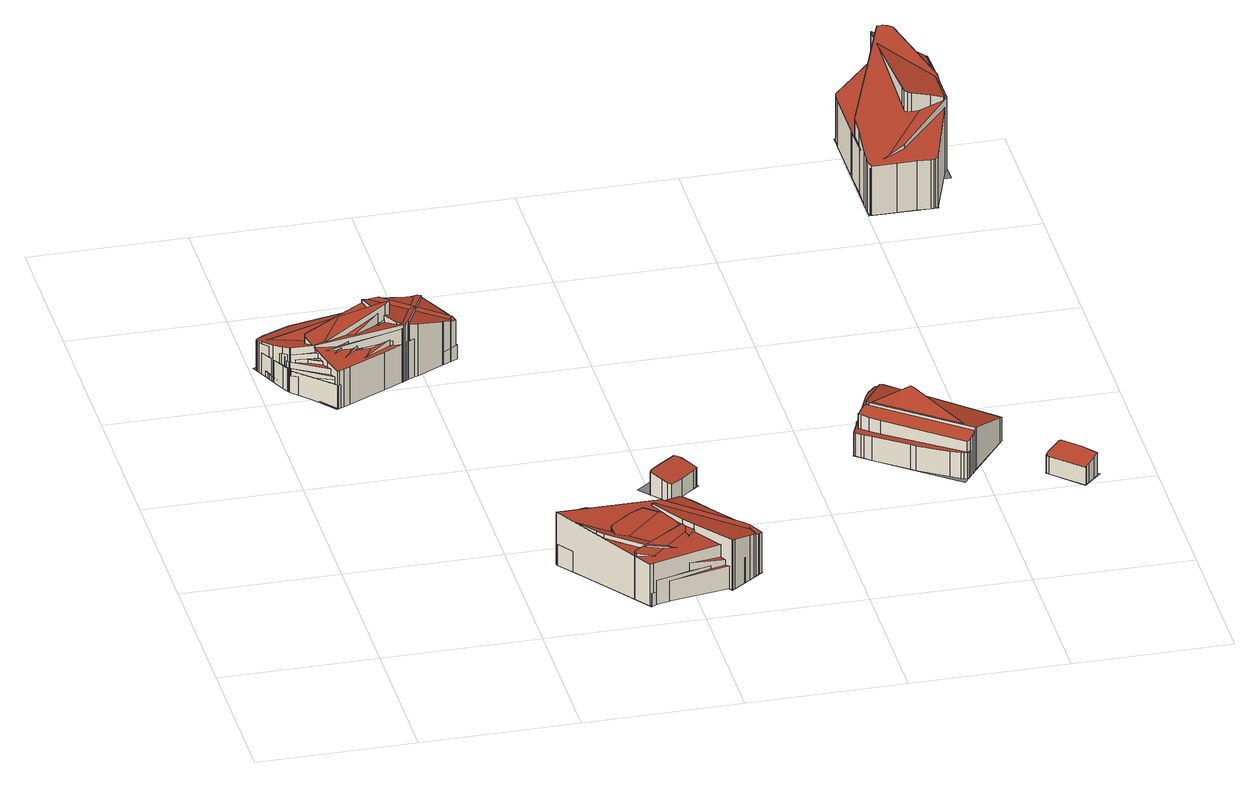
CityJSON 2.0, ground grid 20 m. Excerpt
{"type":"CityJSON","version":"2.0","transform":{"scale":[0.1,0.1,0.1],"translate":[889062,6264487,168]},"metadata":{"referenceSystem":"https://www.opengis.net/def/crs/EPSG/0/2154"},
"CityObjects":{
"building1":{"type":"Building","attributes":{"class":"Building"},"children":["building1-1"]},
"building1-1":{"type":"BuildingPart","parents":["building1"],"geometry":[{"type":"MultiSurface","lod":"2.2","boundaries":[[[0,1,2,3,4,5,6,7,8,9,10,11,12,13,14,15,16,17,18]],[[19,20,1,0]],[[20,21,2,1]],[[21,22,3,2]],[[22,23,4,3]],[[23,24,5,4]],[[24,25,6,5]],[[25,26,7,6]],[[26,27,8,7]],[[27,28,9,8]],[[28,29,10,9]],[[29,30,11,10]],[[30,31,12,11]],[[31,32,13,12]],[[32,33,14,13]],[[33,34,15,14]],[[34,35,16,15]],[[35,36,17,16]],[[36,37,18,17]],[[37,19,0,18]],[[38,39,40,41,42,43,44,45,46,47,48,49,50,51,52,53,54]],[[55,56,39,38]],[[56,57,40,39]],[[57,58,41,40]],[[58,59,42,41]],[[59,60,43,42]],[[60,61,44,43]],[[61,62,45,44]],[[62,63,46,45]],[[63,64,47,46]],[[64,65,48,47]],[[65,66,49,48]],[[66,67,50,49]],[[67,68,51,50]],[[68,69,52,51]],[[69,70,53,52]],[[70,71,54,53]],[[71,55,38,54]],[[72,73,74,75,76,77,78,79,80,81,82,83,84,85,86,87,88]],[[89,90,73,72]],[[90,91,74,73]],[[91,92,75,74]],[[92,93,76,75]],[[93,94,77,76]],[[94,95,78,77]],[[95,96,79,78]],[[96,97,80,79]],[[97,98,81,80]],[[98,99,82,81]],[[99,100,83,82]],[[100,101,84,83]],[[101,102,85,84]],[[102,103,86,85]],[[103,104,87,86]],[[104,105,88,87]],[[105,89,72,88]],[[106,107,108,109,110,111,112,113,114,115,116,117,118]],[[19,119,107,106]],[[119,120,108,107]],[[120,121,109,108]],[[121,122,110,109]],[[122,97,111,110]],[[97,123,112,111]],[[123,124,113,112]],[[124,125,114,113]],[[125,126,115,114]],[[126,127,116,115]],[[127,128,117,116]],[[128,129,118,117]],[[129,19,106,118]],[[130,131,132,133,134,135,136,137,138,139,140,141,142,143,144,145]],[[119,146,131,130]],[[146,147,132,131]],[[147,148,133,132]],[[148,149,134,133]],[[149,150,135,134]],[[150,151,136,135]],[[151,152,137,136]],[[152,153,138,137]],[[153,154,139,138]],[[154,155,140,139]],[[155,156,141,140]],[[156,157,142,141]],[[157,158,143,142]],[[158,159,144,143]],[[159,160,145,144]],[[160,119,130,145]],[[161,162,163,164,165,166,167,168,169,170,171]],[[172,173,162,161]],[[173,174,163,162]],[[174,175,164,163]],[[175,176,165,164]],[[176,166,165]],[[177,167,166]],[[177,178,168,167]],[[178,179,169,168]],[[179,180,170,169]],[[180,181,171,170]],[[181,172,161,171]],[[182,183,184,185,186,187,188]],[[20,189,183,182]],[[189,190,184,183]],[[190,25,185,184]],[[25,191,186,185]],[[191,192,187,186]],[[192,193,188,187]],[[193,20,182,188]],[[194,195,196,197,198,199,200]],[[201,202,195,194]],[[202,203,196,195]],[[203,204,197,196]],[[204,205,198,197]],[[205,206,199,198]],[[206,207,200,199]],[[207,201,194,200]],[[208,209,210,211,212,213,214,215,216]],[[217,218,209,208]],[[218,219,210,209]],[[219,220,211,210]],[[220,121,212,211]],[[121,221,213,212]],[[221,222,214,213]],[[222,223,215,214]],[[223,224,216,215]],[[224,217,208,216]],[[225,226,227,228,229,230,231,232,233]],[[234,235,226,225]],[[235,236,227,226]],[[236,237,228,227]],[[237,238,229,228]],[[238,239,230,229]],[[239,240,231,230]],[[240,241,232,231]],[[241,242,233,232]],[[242,234,225,233]],[[243,244,245,246,247,248,249,250,251,252]],[[253,175,244,243]],[[175,254,245,244]],[[254,255,246,245]],[[255,256,247,246]],[[256,63,248,247]],[[63,98,249,248]],[[98,257,250,249]],[[257,258,251,250]],[[258,259,252,251]],[[259,253,243,252]],[[260,261,262,263,264,265]],[[266,267,261,260]],[[267,25,262,261]],[[25,121,263,262]],[[121,268,264,263]],[[268,269,265,264]],[[269,266,260,265]],[[270,271,272,273,274]],[[253,275,271,270]],[[275,276,272,271]],[[276,277,273,272]],[[277,278,274,273]],[[278,253,270,274]],[[279,280,281,282,283,284]],[[285,286,280,279]],[[286,287,281,280]],[[287,288,282,281]],[[288,289,283,282]],[[289,290,284,283]],[[290,285,279,284]],[[291,292,293,294,295,296,297,298,299,177,300,301]]],"semantics":{"surfaces":[{"type":"RoofSurface","rf_azimuth":112.7,"rf_slope":16.89},{"type":"WallSurface","on_footprint_edge":true},{"type":"RoofSurface","rf_azimuth":294.35,"rf_slope":17.25},{"type":"RoofSurface","rf_azimuth":25.29,"rf_slope":16.81},{"type":"RoofSurface","rf_azimuth":119.13,"rf_slope":13.43},{"type":"RoofSurface","rf_azimuth":106.13,"rf_slope":19.17},{"type":"RoofSurface","rf_azimuth":246.98,"rf_slope":7.77},{"type":"RoofSurface","rf_azimuth":119.79,"rf_slope":16.9},{"type":"RoofSurface","rf_azimuth":212.02,"rf_slope":9.65},{"type":"RoofSurface","rf_azimuth":188.46,"rf_slope":14.28},{"type":"RoofSurface","rf_azimuth":172.29,"rf_slope":19.58},{"type":"RoofSurface","rf_azimuth":85,"rf_slope":2.97},{"type":"RoofSurface","rf_azimuth":229.26,"rf_slope":8.97},{"type":"RoofSurface","rf_azimuth":189.18,"rf_slope":14.95},{"type":"RoofSurface","rf_azimuth":201.68,"rf_slope":19.62},{"type":"GroundSurface"}],"values":[0,1,1,1,1,1,1,1,1,1,1,1,1,1,1,1,1,1,1,1,2,1,1,1,1,1,1,1,1,1,1,1,1,1,1,1,1,1,3,1,1,1,1,1,1,1,1,1,1,1,1,1,1,1,1,1,4,1,1,1,1,1,1,1,1,1,1,1,1,1,5,1,1,1,1,1,1,1,1,1,1,1,1,1,1,1,1,6,1,1,1,1,1,1,1,1,1,1,1,7,1,1,1,1,1,1,1,8,1,1,1,1,1,1,1,9,1,1,1,1,1,1,1,1,1,10,1,1,1,1,1,1,1,1,1,11,1,1,1,1,1,1,1,1,1,1,12,1,1,1,1,1,1,13,1,1,1,1,1,14,1,1,1,1,1,1,15]}}]},
"building2":{"type":"Building","attributes":{"class":"Building"},"children":["building2-1"]},
"building2-1":{"type":"BuildingPart","parents":["building2"],"geometry":[{"type":"MultiSurface","lod":"2.2","boundaries":[[[302,303,304,305,306,307,308,309,310,311]],[[312,313,303,302]],[[313,314,304,303]],[[314,315,305,304]],[[315,316,306,305]],[[316,317,307,306]],[[317,318,308,307]],[[318,319,309,308]],[[319,320,310,309]],[[320,321,311,310]],[[321,312,302,311]],[[322,323,324,325,326,327,328,329,330,331,332,333,334,335,336,337,338,339,340]],[[341,342,323,322]],[[342,343,324,323]],[[343,344,325,324]],[[344,345,326,325]],[[345,346,327,326]],[[346,347,328,327]],[[347,348,329,328]],[[348,349,330,329]],[[349,350,331,330]],[[350,351,332,331]],[[351,352,333,332]],[[352,353,334,333]],[[353,354,335,334]],[[354,355,336,335]],[[355,356,337,336]],[[356,357,338,337]],[[357,358,339,338]],[[358,359,340,339]],[[359,341,322,340]],[[360,361,362,363,364,365,366,367,368,369,370,371,372,373,374,375]],[[376,377,361,360]],[[377,378,362,361]],[[378,379,363,362]],[[379,380,364,363]],[[380,381,365,364]],[[381,382,366,365]],[[382,383,367,366]],[[383,384,368,367]],[[384,385,369,368]],[[385,386,370,369]],[[386,387,371,370]],[[387,388,372,371]],[[388,389,373,372]],[[389,390,374,373]],[[390,391,375,374]],[[391,376,360,375]],[[392,393,394,395,396,397,398,399,400,401,402,403,404,405,406,407]],[[408,409,393,392]],[[409,410,394,393]],[[410,411,395,394]],[[411,412,396,395]],[[412,413,397,396]],[[413,414,398,397]],[[414,415,399,398]],[[415,416,400,399]],[[416,417,401,400]],[[417,418,402,401]],[[418,419,403,402]],[[419,420,404,403]],[[420,421,405,404]],[[421,422,406,405]],[[422,423,407,406]],[[423,408,392,407]],[[424,425,426,427,428,429,430,431,432,433,434,435,436]],[[437,438,425,424]],[[438,439,426,425]],[[439,440,427,426]],[[440,441,428,427]],[[441,442,429,428]],[[442,443,430,429]],[[443,444,431,430]],[[444,445,432,431]],[[445,446,433,432]],[[446,447,434,433]],[[447,448,435,434]],[[448,449,436,435]],[[449,437,424,436]],[[450,451,452,453,454,455,456,457,458,459,460]],[[461,462,451,450]],[[462,463,452,451]],[[463,464,453,452]],[[464,465,454,453]],[[465,466,455,454]],[[466,467,456,455]],[[467,468,457,456]],[[468,469,458,457]],[[469,470,459,458]],[[470,471,460,459]],[[471,461,450,460]],[[472,473,474,475,476,477,478,479,480,481,482,483,484]],[[437,485,473,472]],[[485,314,474,473]],[[314,486,475,474]],[[486,487,476,475]],[[487,488,477,476]],[[488,489,478,477]],[[489,490,479,478]],[[490,491,480,479]],[[491,492,481,480]],[[492,493,482,481]],[[493,494,483,482]],[[494,376,484,483]],[[376,437,472,484]],[[495,496,497,498,499,500,501,502]],[[503,504,496,495]],[[504,505,497,496]],[[505,506,498,497]],[[506,507,499,498]],[[507,508,500,499]],[[508,509,501,500]],[[509,510,502,501]],[[510,503,495,502]],[[511,512,513,514,515,516,517,518,519,520]],[[521,522,512,511]],[[522,377,513,512]],[[377,523,514,513]],[[523,524,515,514]],[[524,525,516,515]],[[525,526,517,516]],[[526,527,518,517]],[[527,528,519,518]],[[528,529,520,519]],[[529,521,511,520]],[[530,531,532,533,534,535,536]],[[537,538,531,530]],[[538,539,532,531]],[[539,540,533,532]],[[540,541,534,533]],[[541,542,535,534]],[[542,447,536,535]],[[447,537,530,536]],[[543,544,545,546,547,548,549,550]],[[551,552,544,543]],[[552,553,545,544]],[[553,554,546,545]],[[554,555,547,546]],[[555,556,548,547]],[[556,357,549,548]],[[357,557,550,549]],[[557,551,543,550]],[[558,559,560,561,562,563,564,565,566,567]],[[568,569,559,558]],[[569,570,560,559]],[[570,571,561,560]],[[571,572,562,561]],[[572,350,563,562]],[[350,573,564,563]],[[573,574,565,564]],[[574,575,566,565]],[[575,576,567,566]],[[576,568,558,567]],[[577,578,579,580,581,582,583,584,585]],[[586,411,578,577]],[[411,587,579,578]],[[587,588,580,579]],[[588,589,581,580]],[[589,590,582,581]],[[590,591,583,582]],[[591,490,584,583]],[[490,592,585,584]],[[592,586,577,585]],[[593,594,595,596,597,598,599,600]],[[601,464,594,593]],[[464,602,595,594]],[[602,603,596,595]],[[603,604,597,596]],[[604,605,598,597]],[[605,606,599,598]],[[606,607,600,599]],[[607,601,593,600]],[[608,609,610,611,612,613]],[[614,615,609,608]],[[615,616,610,609]],[[616,617,611,610]],[[617,618,612,611]],[[618,619,613,612]],[[619,614,608,613]],[[620,621,312,622,623,624,625,626,627]]],"semantics":{"surfaces":[{"type":"RoofSurface","rf_azimuth":297.02,"rf_slope":5.88},{"type":"WallSurface","on_footprint_edge":true},{"type":"RoofSurface","rf_azimuth":35.81,"rf_slope":14.21},{"type":"RoofSurface","rf_azimuth":40.03,"rf_slope":15.48},{"type":"RoofSurface","rf_azimuth":306.02,"rf_slope":15.29},{"type":"RoofSurface","rf_azimuth":231.12,"rf_slope":3.7},{"type":"RoofSurface","rf_azimuth":305.24,"rf_slope":18.33},{"type":"RoofSurface","rf_azimuth":265.85,"rf_slope":4.21},{"type":"RoofSurface","rf_azimuth":94.08,"rf_slope":2.17},{"type":"RoofSurface","rf_azimuth":54.75,"rf_slope":17.77},{"type":"RoofSurface","rf_azimuth":255.26,"rf_slope":8.31},{"type":"RoofSurface","rf_azimuth":333.04,"rf_slope":12.02},{"type":"RoofSurface","rf_azimuth":52.56,"rf_slope":15.45},{"type":"RoofSurface","rf_azimuth":140.77,"rf_slope":14.85},{"type":"RoofSurface","rf_azimuth":335.54,"rf_slope":16.63},{"type":"RoofSurface","rf_azimuth":212.44,"rf_slope":18.29},{"type":"GroundSurface"}],"values":[0,1,1,1,1,1,1,1,1,1,1,2,1,1,1,1,1,1,1,1,1,1,1,1,1,1,1,1,1,1,1,3,1,1,1,1,1,1,1,1,1,1,1,1,1,1,1,1,4,1,1,1,1,1,1,1,1,1,1,1,1,1,1,1,1,5,1,1,1,1,1,1,1,1,1,1,1,1,1,6,1,1,1,1,1,1,1,1,1,1,1,7,1,1,1,1,1,1,1,1,1,1,1,1,1,8,1,1,1,1,1,1,1,1,9,1,1,1,1,1,1,1,1,1,1,10,1,1,1,1,1,1,1,11,1,1,1,1,1,1,1,1,12,1,1,1,1,1,1,1,1,1,1,13,1,1,1,1,1,1,1,1,1,14,1,1,1,1,1,1,1,1,15,1,1,1,1,1,1,16]}}]},
"building3":{"type":"Building","attributes":{"class":"Building"},"children":["building3-1"]},
"building3-1":{"type":"BuildingPart","parents":["building3"],"geometry":[{"type":"MultiSurface","lod":"2.2","boundaries":[[[628,629,630,631,632,633,634,635,636,637,638,639,640,641,642]],[[643,644,629,628]],[[644,645,630,629]],[[645,646,631,630]],[[646,647,632,631]],[[647,648,633,632]],[[648,649,634,633]],[[649,650,635,634]],[[650,651,636,635]],[[651,652,637,636]],[[652,653,638,637]],[[653,654,639,638]],[[654,655,640,639]],[[655,656,641,640]],[[656,657,642,641]],[[657,643,628,642]],[[658,659,660,661]]],"semantics":{"surfaces":[{"type":"RoofSurface","rf_azimuth":308.9,"rf_slope":12.47},{"type":"WallSurface","on_footprint_edge":true},{"type":"GroundSurface"}],"values":[0,1,1,1,1,1,1,1,1,1,1,1,1,1,1,1,2]}}]},
"building4":{"type":"Building","attributes":{"class":"Building"},"children":["building4-1"]},
"building4-1":{"type":"BuildingPart","parents":["building4"],"geometry":[{"type":"MultiSurface","lod":"2.2","boundaries":[[[662,663,664,665,666,667,668,669,670,671,672,673,674,675,676]],[[677,678,663,662]],[[678,679,664,663]],[[679,680,665,664]],[[680,681,666,665]],[[681,682,667,666]],[[682,683,668,667]],[[683,684,669,668]],[[684,685,670,669]],[[685,686,671,670]],[[686,687,672,671]],[[687,688,673,672]],[[688,689,674,673]],[[689,690,675,674]],[[690,691,676,675]],[[691,677,662,676]],[[692,693,694,695,696,697,698,699,700,701,702,703,704,705]],[[706,707,693,692]],[[707,708,694,693]],[[708,709,695,694]],[[709,710,696,695]],[[710,711,697,696]],[[711,712,698,697]],[[712,713,699,698]],[[713,714,700,699]],[[714,715,701,700]],[[715,716,702,701]],[[716,717,703,702]],[[717,718,704,703]],[[718,719,705,704]],[[719,706,692,705]],[[720,721,722,723,724,725,726,727,728,729,730,731,732,733,734,735,736,737]],[[738,739,721,720]],[[739,740,722,721]],[[740,741,723,722]],[[741,742,724,723]],[[742,743,725,724]],[[743,744,726,725]],[[744,745,727,726]],[[745,746,728,727]],[[746,747,729,728]],[[747,748,730,729]],[[748,749,731,730]],[[749,750,732,731]],[[750,751,733,732]],[[751,752,734,733]],[[752,753,735,734]],[[753,754,736,735]],[[754,755,737,736]],[[755,738,720,737]],[[756,757,758,759,760,761,762,763,764]]],"semantics":{"surfaces":[{"type":"RoofSurface","rf_azimuth":51.95,"rf_slope":19.34},{"type":"WallSurface","on_footprint_edge":true},{"type":"RoofSurface","rf_azimuth":231.61,"rf_slope":15.6},{"type":"RoofSurface","rf_azimuth":76.36,"rf_slope":3.98},{"type":"GroundSurface"}],"values":[0,1,1,1,1,1,1,1,1,1,1,1,1,1,1,1,2,1,1,1,1,1,1,1,1,1,1,1,1,1,1,3,1,1,1,1,1,1,1,1,1,1,1,1,1,1,1,1,1,1,4]}}]},
"building5":{"type":"Building","attributes":{"class":"Building"},"children":["building5-1"]},
"building5-1":{"type":"BuildingPart","parents":["building5"],"geometry":[{"type":"MultiSurface","lod":"2.2","boundaries":[[[765,766,767,768,769,770,771,772,773,774,775,776]],[[777,778,766,765]],[[778,779,767,766]],[[779,780,768,767]],[[780,781,769,768]],[[781,782,770,769]],[[782,783,771,770]],[[783,784,772,771]],[[784,785,773,772]],[[785,786,774,773]],[[786,787,775,774]],[[787,788,776,775]],[[788,777,765,776]],[[789,790,791,792]]],"semantics":{"surfaces":[{"type":"RoofSurface","rf_azimuth":225.47,"rf_slope":12.48},{"type":"WallSurface","on_footprint_edge":true},{"type":"GroundSurface"}],"values":[0,1,1,1,1,1,1,1,1,1,1,1,1,2]}}]},
"building6":{"type":"Building","attributes":{"class":"Building"},"children":["building6-1"]},
"building6-1":{"type":"BuildingPart","parents":["building6"],"geometry":[{"type":"MultiSurface","lod":"2.2","boundaries":[[[793,794,795,796,797,798,799,800,801,802,803,804,805,806,807,808,809,810,811,812,813,814,815]],[[816,817,794,793]],[[817,818,795,794]],[[818,819,796,795]],[[819,820,797,796]],[[820,821,798,797]],[[821,822,799,798]],[[822,823,800,799]],[[823,824,801,800]],[[824,825,802,801]],[[825,826,803,802]],[[826,827,804,803]],[[827,828,805,804]],[[828,829,806,805]],[[829,830,807,806]],[[830,831,808,807]],[[831,832,809,808]],[[832,833,810,809]],[[833,834,811,810]],[[834,835,812,811]],[[835,836,813,812]],[[836,837,814,813]],[[837,838,815,814]],[[838,816,793,815]],[[839,840,841,842,843,844,845,846,847,848,849,850,851]],[[852,853,840,839]],[[853,854,841,840]],[[854,855,842,841]],[[855,856,843,842]],[[856,857,844,843]],[[857,858,845,844]],[[858,859,846,845]],[[859,860,847,846]],[[860,861,848,847]],[[861,862,849,848]],[[862,863,850,849]],[[863,864,851,850]],[[864,852,839,851]],[[865,866,867,868,869,870,871,872,873,874,875,876,877,878]],[[879,880,866,865]],[[880,881,867,866]],[[881,882,868,867]],[[882,883,869,868]],[[883,884,870,869]],[[884,885,871,870]],[[885,886,872,871]],[[886,887,873,872]],[[887,888,874,873]],[[888,889,875,874]],[[889,890,876,875]],[[890,891,877,876]],[[891,892,878,877]],[[892,879,865,878]],[[893,894,895,896,897,898,899,900,901,902,903,904,905,906,907,908,909,910,911,912,913,830,914,915,916,917,918,919,920,921,922,892,923,924,925,926,927,928,929,930,931,932,933,934,935,936,937,938,939,940,941,942,943,944,945,946,947,948,949]]],"semantics":{"surfaces":[{"type":"RoofSurface","rf_azimuth":268.61,"rf_slope":14.95},{"type":"WallSurface","on_footprint_edge":true},{"type":"RoofSurface","rf_azimuth":180.62,"rf_slope":18.51},{"type":"RoofSurface","rf_azimuth":359.07,"rf_slope":16.24},{"type":"GroundSurface"}],"values":[0,1,1,1,1,1,1,1,1,1,1,1,1,1,1,1,1,1,1,1,1,1,1,1,2,1,1,1,1,1,1,1,1,1,1,1,1,1,3,1,1,1,1,1,1,1,1,1,1,1,1,1,1,4]}}]}
},
"vertices":[
[9,685,48],[9,684,48],[10,680,49],[13,675,51],[22,653,58],[30,638,63],[36,625,68],[37,625,68],[64,613,75],[173,617,86],[176,618,86],[181,623,86],[218,714,64],[214,718,63],[59,710,47],[54,709,47],[20,694,47],[16,692,47],[11,688,47],[9,685,7],[9,684,7],[10,680,7],[13,675,7],[22,653,7],[30,638,7],[36,625,7],[37,625,7],[64,613,7],[173,617,7],[176,618,7],[181,623,7],[218,714,7],[214,718,7],[59,710,7],[54,709,7],[20,694,7],[16,692,7],[11,688,7],[56,630,78],[65,610,71],[74,591,65],[83,574,59],[85,574,59],[91,576,59],[99,580,59],[147,604,59],[246,654,61],[245,657,62],[243,661,63],[161,692,83],[160,692,83],[154,691,83],[144,687,83],[57,634,80],[56,632,79],[56,630,7],[65,610,7],[74,591,7],[83,574,7],[85,574,7],[91,576,7],[99,580,7],[147,604,7],[246,654,7],[245,657,7],[243,661,7],[161,692,7],[160,692,7],[154,691,7],[144,687,7],[57,634,7],[56,632,7],[138,684,87],[153,649,87],[167,624,86],[182,623,82],[193,626,79],[228,644,67],[229,645,67],[239,650,63],[242,662,61],[242,664,61],[241,667,61],[240,671,61],[220,714,60],[219,714,61],[205,714,64],[199,711,66],[177,702,74],[138,684,7],[153,649,7],[167,624,7],[182,623,7],[193,626,7],[228,644,7],[229,645,7],[239,650,7],[242,662,7],[242,664,7],[241,667,7],[240,671,7],[220,714,7],[219,714,7],[205,714,7],[199,711,7],[177,702,7],[9,685,14],[10,681,15],[36,624,30],[84,575,46],[243,659,47],[242,662,46],[240,666,45],[238,672,44],[217,717,32],[212,718,31],[58,710,15],[37,701,14],[11,690,14],[10,681,7],[36,624,7],[84,575,7],[243,659,7],[240,666,7],[238,672,7],[217,717,7],[212,718,7],[58,710,7],[37,701,7],[11,690,7],[10,681,30],[17,665,36],[19,661,37],[31,636,47],[36,626,51],[71,601,63],[172,617,67],[231,683,51],[227,693,47],[218,712,40],[210,717,37],[57,705,26],[52,704,27],[47,701,27],[12,684,29],[10,682,30],[17,665,7],[19,661,7],[31,636,7],[36,626,7],[71,601,7],[172,617,7],[231,683,7],[227,693,7],[218,712,7],[210,717,7],[57,705,7],[52,704,7],[47,701,7],[12,684,7],[10,682,7],[14,674,16],[15,669,16],[18,662,15],[27,643,13],[33,632,12],[82,573,7],[248,654,26],[232,687,30],[220,710,32],[43,700,21],[17,687,18],[14,674,7],[15,669,7],[18,662,7],[27,643,7],[33,632,7],[248,654,7],[232,687,7],[220,710,7],[43,700,7],[17,687,7],[9,684,39],[15,670,43],[29,639,53],[36,625,58],[68,606,68],[172,616,81],[201,712,60],[15,670,7],[29,639,7],[68,606,7],[172,616,7],[201,712,7],[14,675,27],[16,668,27],[21,656,26],[33,634,26],[83,576,28],[196,710,56],[149,703,49],[14,675,7],[16,668,7],[21,656,7],[33,634,7],[83,576,7],[196,710,7],[149,703,7],[13,673,36],[30,635,39],[34,628,39],[37,624,40],[84,575,50],[170,622,73],[166,695,75],[105,688,59],[13,674,36],[13,673,7],[30,635,7],[34,628,7],[37,624,7],[170,622,7],[166,695,7],[105,688,7],[13,674,7],[11,678,48],[11,677,48],[20,658,52],[24,651,53],[64,614,69],[157,644,101],[163,647,103],[158,650,101],[154,652,99],[11,678,7],[11,677,7],[20,658,7],[24,651,7],[64,614,7],[157,644,7],[163,647,7],[158,650,7],[154,652,7],[23,654,36],[27,643,36],[34,629,37],[37,623,37],[84,573,40],[246,654,35],[242,664,34],[240,667,34],[172,698,33],[93,679,34],[23,654,7],[34,629,7],[37,623,7],[84,573,7],[240,667,7],[172,698,7],[93,679,7],[10,684,22],[11,679,21],[36,625,17],[84,575,16],[216,715,47],[215,718,47],[10,684,7],[11,679,7],[216,715,7],[215,718,7],[23,654,45],[35,626,48],[80,582,57],[158,645,81],[145,685,79],[35,626,7],[80,582,7],[158,645,7],[145,685,7],[32,633,52],[74,595,61],[156,646,95],[157,647,95],[160,652,97],[155,653,95],[32,633,7],[74,595,7],[156,646,7],[157,647,7],[160,652,7],[155,653,7],[149,705,7],[134,698,7],[132,702,7],[77,676,7],[59,711,7],[6,688,7],[36,623,7],[55,631,7],[82,572,7],[217,720,7],[155,692,7],
[247,131,100],[334,12,85],[338,13,85],[476,54,83],[477,54,83],[481,57,83],[478,63,83],[470,75,85],[463,81,86],[377,139,95],[247,131,27],[334,12,27],[338,13,27],[476,54,27],[477,54,27],[481,57,27],[478,63,27],[470,75,27],[463,81,27],[377,139,27],[363,129,97],[390,85,98],[401,70,98],[437,27,97],[438,26,96],[441,27,96],[463,44,89],[469,48,87],[472,51,86],[466,80,83],[462,85,83],[460,88,83],[439,117,83],[416,149,83],[408,158,83],[407,159,83],[405,160,83],[387,147,89],[380,141,91],[363,129,27],[390,85,27],[401,70,27],[437,27,27],[438,26,27],[441,27,27],[463,44,27],[469,48,27],[472,51,27],[466,80,27],[462,85,27],[460,88,27],[439,117,27],[416,149,27],[408,158,27],[407,159,27],[405,160,27],[387,147,27],[380,141,27],[248,132,96],[255,120,97],[261,113,97],[284,81,98],[291,72,98],[334,44,94],[336,43,93],[374,41,86],[479,59,60],[452,99,59],[412,154,58],[409,157,58],[405,159,58],[291,163,82],[272,149,88],[256,138,93],[248,132,27],[255,120,27],[261,113,27],[284,81,27],[291,72,27],[334,44,27],[336,43,27],[374,41,27],[479,59,27],[452,99,27],[412,154,27],[409,157,27],[405,159,27],[291,163,27],[272,149,27],[256,138,27],[304,85,97],[311,44,87],[313,42,86],[317,38,85],[319,37,84],[349,21,76],[456,38,62],[475,65,65],[464,81,70],[350,121,98],[332,111,98],[330,109,98],[314,97,98],[310,94,98],[306,90,98],[304,87,98],[304,85,27],[311,44,27],[313,42,27],[317,38,27],[319,37,27],[349,21,27],[456,38,27],[475,65,27],[464,81,27],[350,121,27],[332,111,27],[330,109,27],[314,97,27],[310,94,27],[306,90,27],[304,87,27],[248,130,56],[248,129,56],[329,20,53],[332,18,53],[344,16,54],[445,31,59],[471,71,62],[458,90,62],[444,110,63],[410,158,64],[407,160,64],[295,159,59],[288,158,59],[248,130,27],[248,129,27],[329,20,27],[332,18,27],[344,16,27],[445,31,27],[471,71,27],[458,90,27],[444,110,27],[410,158,27],[407,160,27],[295,159,27],[288,158,27],[320,33,92],[322,31,91],[358,26,83],[480,58,68],[478,62,69],[468,74,74],[392,84,92],[388,83,92],[351,57,92],[322,36,92],[321,35,92],[320,33,27],[322,31,27],[358,26,27],[480,58,27],[478,62,27],[468,74,27],[392,84,27],[388,83,27],[351,57,27],[322,36,27],[321,35,27],[248,130,68],[251,126,67],[338,13,60],[459,42,62],[462,84,65],[448,104,67],[446,107,67],[416,148,70],[414,151,70],[404,158,71],[289,159,70],[271,148,69],[248,132,68],[251,126,27],[459,42,27],[462,84,27],[448,104,27],[446,107,27],[416,148,27],[414,151,27],[404,158,27],[289,159,27],[271,148,27],[285,158,28],[343,16,34],[431,35,33],[452,97,31],[444,109,31],[435,123,30],[410,157,29],[292,162,28],[285,158,27],[343,16,27],[431,35,27],[452,97,27],[444,109,27],[435,123,27],[410,157,27],[292,162,27],[250,131,78],[253,123,80],[255,120,80],[396,54,71],[477,62,54],[438,118,47],[409,159,41],[292,161,62],[284,156,65],[266,143,72],[250,131,27],[253,123,27],[396,54,27],[477,62,27],[438,118,27],[409,159,27],[292,161,27],[284,156,27],[266,143,27],[281,154,47],[378,45,36],[476,60,41],[477,64,42],[431,128,49],[417,146,51],[407,160,53],[281,154,27],[378,45,27],[476,60,27],[477,64,27],[431,128,27],[417,146,27],[253,134,72],[294,71,58],[336,11,45],[467,78,26],[455,95,30],[413,152,44],[405,160,46],[293,161,67],[253,134,27],[294,71,27],[336,11,27],[467,78,27],[455,95,27],[413,152,27],[293,161,27],[252,134,61],[259,115,64],[345,18,71],[469,69,39],[470,74,38],[466,80,37],[453,95,36],[398,155,32],[302,149,50],[260,139,59],[252,134,27],[259,115,27],[345,18,27],[469,69,27],[470,74,27],[453,95,27],[398,155,27],[302,149,27],[260,139,27],[283,155,32],[317,38,58],[363,31,69],[372,36,70],[379,42,70],[443,109,72],[441,113,71],[416,148,60],[289,158,32],[283,155,27],[363,31,27],[372,36,27],[379,42,27],[443,109,27],[441,113,27],[289,158,27],[338,112,90],[480,58,45],[478,61,46],[461,86,54],[418,145,73],[400,156,79],[383,144,82],[362,129,86],[338,112,27],[478,61,27],[461,86,27],[418,145,27],[400,156,27],[383,144,27],[362,129,27],[256,119,59],[336,13,63],[404,72,92],[365,132,92],[269,146,68],[257,136,62],[256,119,27],[336,13,27],[404,72,27],[365,132,27],[269,146,27],[257,136,27],[334,109,27],[292,163,27],[287,77,27],[335,10,27],[410,63,27],[438,25,27],[482,57,27],[407,161,27],
[392,259,61],[403,247,57],[408,240,55],[413,236,54],[427,246,54],[445,261,54],[450,266,54],[451,268,54],[448,272,55],[436,286,59],[431,290,60],[428,290,61],[407,274,61],[397,266,61],[394,263,61],[392,259,29],[403,247,29],[408,240,29],[413,236,29],[427,246,29],[445,261,29],[450,266,29],[451,268,29],[448,272,29],[436,286,29],[431,290,29],[428,290,29],[407,274,29],[397,266,29],[394,263,29],[420,305,29],[380,274,29],[412,235,29],[453,266,29],
[656,256,125],[658,253,125],[768,167,125],[770,169,124],[811,221,101],[814,225,99],[813,226,99],[810,229,99],[720,323,92],[716,326,92],[713,328,92],[696,341,93],[693,342,93],[692,342,93],[656,259,124],[656,256,66],[658,253,66],[768,167,66],[770,169,66],[811,221,66],[814,225,66],[813,226,66],[810,229,66],[720,323,66],[716,326,66],[713,328,66],[696,341,66],[693,342,66],[692,342,66],[656,259,66],[643,243,117],[645,241,117],[653,233,116],[665,223,116],[755,153,116],[759,155,117],[764,160,120],[767,165,121],[766,167,121],[715,261,133],[712,265,133],[652,254,121],[646,247,118],[644,244,117],[643,243,66],[645,241,66],[653,233,66],[665,223,66],[755,153,66],[759,155,66],[764,160,66],[767,165,66],[766,167,66],[715,261,66],[712,265,66],[652,254,66],[646,247,66],[644,244,66],[635,233,98],[636,231,98],[642,226,98],[645,224,98],[653,217,99],[693,187,100],[699,182,100],[735,159,101],[747,152,102],[750,150,102],[755,150,102],[757,152,101],[760,155,101],[719,318,91],[690,345,89],[687,344,90],[676,331,91],[670,321,91],[635,233,66],[636,231,66],[642,226,66],[645,224,66],[653,217,66],[693,187,66],[699,182,66],[735,159,66],[747,152,66],[750,150,66],[755,150,66],[757,152,66],[760,155,66],[719,318,66],[690,345,66],[687,344,66],[676,331,66],[670,321,66],[634,232,66],[750,142,66],[815,226,66],[711,307,66],[722,321,66],[712,329,66],[688,347,66],[655,306,66],[679,288,66],
[849,140,92],[851,137,91],[888,102,91],[889,103,92],[893,106,93],[901,114,95],[907,121,98],[891,141,98],[871,160,98],[869,159,98],[854,147,93],[851,144,92],[849,140,67],[851,137,67],[888,102,67],[889,103,67],[893,106,67],[901,114,67],[907,121,67],[891,141,67],[871,160,67],[869,159,67],[854,147,67],[851,144,67],[911,123,67],[870,163,67],[848,140,67],[888,101,67],
[750,659,215],[750,651,213],[753,644,211],[784,644,211],[808,644,211],[825,643,211],[829,644,211],[831,644,211],[835,646,212],[862,725,233],[864,768,245],[864,776,247],[863,779,248],[829,859,269],[824,862,270],[823,862,270],[818,864,270],[816,864,270],[811,864,270],[752,726,233],[751,724,232],[751,704,227],[750,669,218],[750,659,143],[750,651,143],[753,644,143],[784,644,143],[808,644,143],[825,643,143],[829,644,143],[831,644,143],[835,646,143],[862,725,143],[864,768,143],[864,776,143],[863,779,143],[829,859,143],[824,862,143],[823,862,143],[818,864,143],[816,864,143],[811,864,143],[752,726,143],[751,724,143],[751,704,143],[750,669,143],[750,732,206],[752,646,207],[798,666,222],[864,725,244],[864,726,244],[864,797,244],[863,824,244],[863,825,244],[804,862,225],[751,824,207],[751,822,207],[750,808,207],[750,741,206],[750,732,143],[752,646,143],[798,666,143],[864,725,143],[864,726,143],[864,797,143],[863,824,143],[863,825,143],[804,862,143],[751,824,143],[751,822,143],[750,808,143],[750,741,143],[803,862,264],[805,825,263],[811,735,261],[812,725,261],[815,723,260],[820,723,258],[843,723,252],[859,723,247],[861,725,246],[861,744,246],[861,818,247],[859,823,247],[808,862,262],[804,864,263],[803,862,143],[805,825,143],[811,735,143],[812,725,143],[815,723,143],[820,723,143],[843,723,143],[859,723,143],[861,725,143],[861,744,143],[861,818,143],[859,823,143],[808,862,143],[804,864,143],[864,825,143],[831,826,143],[832,827,143],[833,829,143],[834,831,143],[835,833,143],[835,835,143],[836,837,143],[836,839,143],[836,841,143],[836,843,143],[836,845,143],[835,847,143],[835,849,143],[834,851,143],[833,853,143],[832,855,143],[831,857,143],[829,858,143],[828,860,143],[826,861,143],[822,863,143],[820,864,143],[818,865,143],[816,865,143],[814,866,143],[812,866,143],[810,866,143],[808,865,143],[806,865,143],[802,863,143],[800,862,143],[798,861,143],[796,860,143],[795,859,143],[793,857,143],[792,855,143],[791,854,143],[790,852,143],[789,850,143],[788,848,143],[788,846,143],[787,843,143],[787,841,143],[787,839,143],[788,837,143],[788,835,143],[789,833,143],[790,831,143],[791,829,143],[792,827,143],[793,826,143],[750,826,143],[750,644,143],[835,643,143],[836,707,143],[865,707,143]
]}
